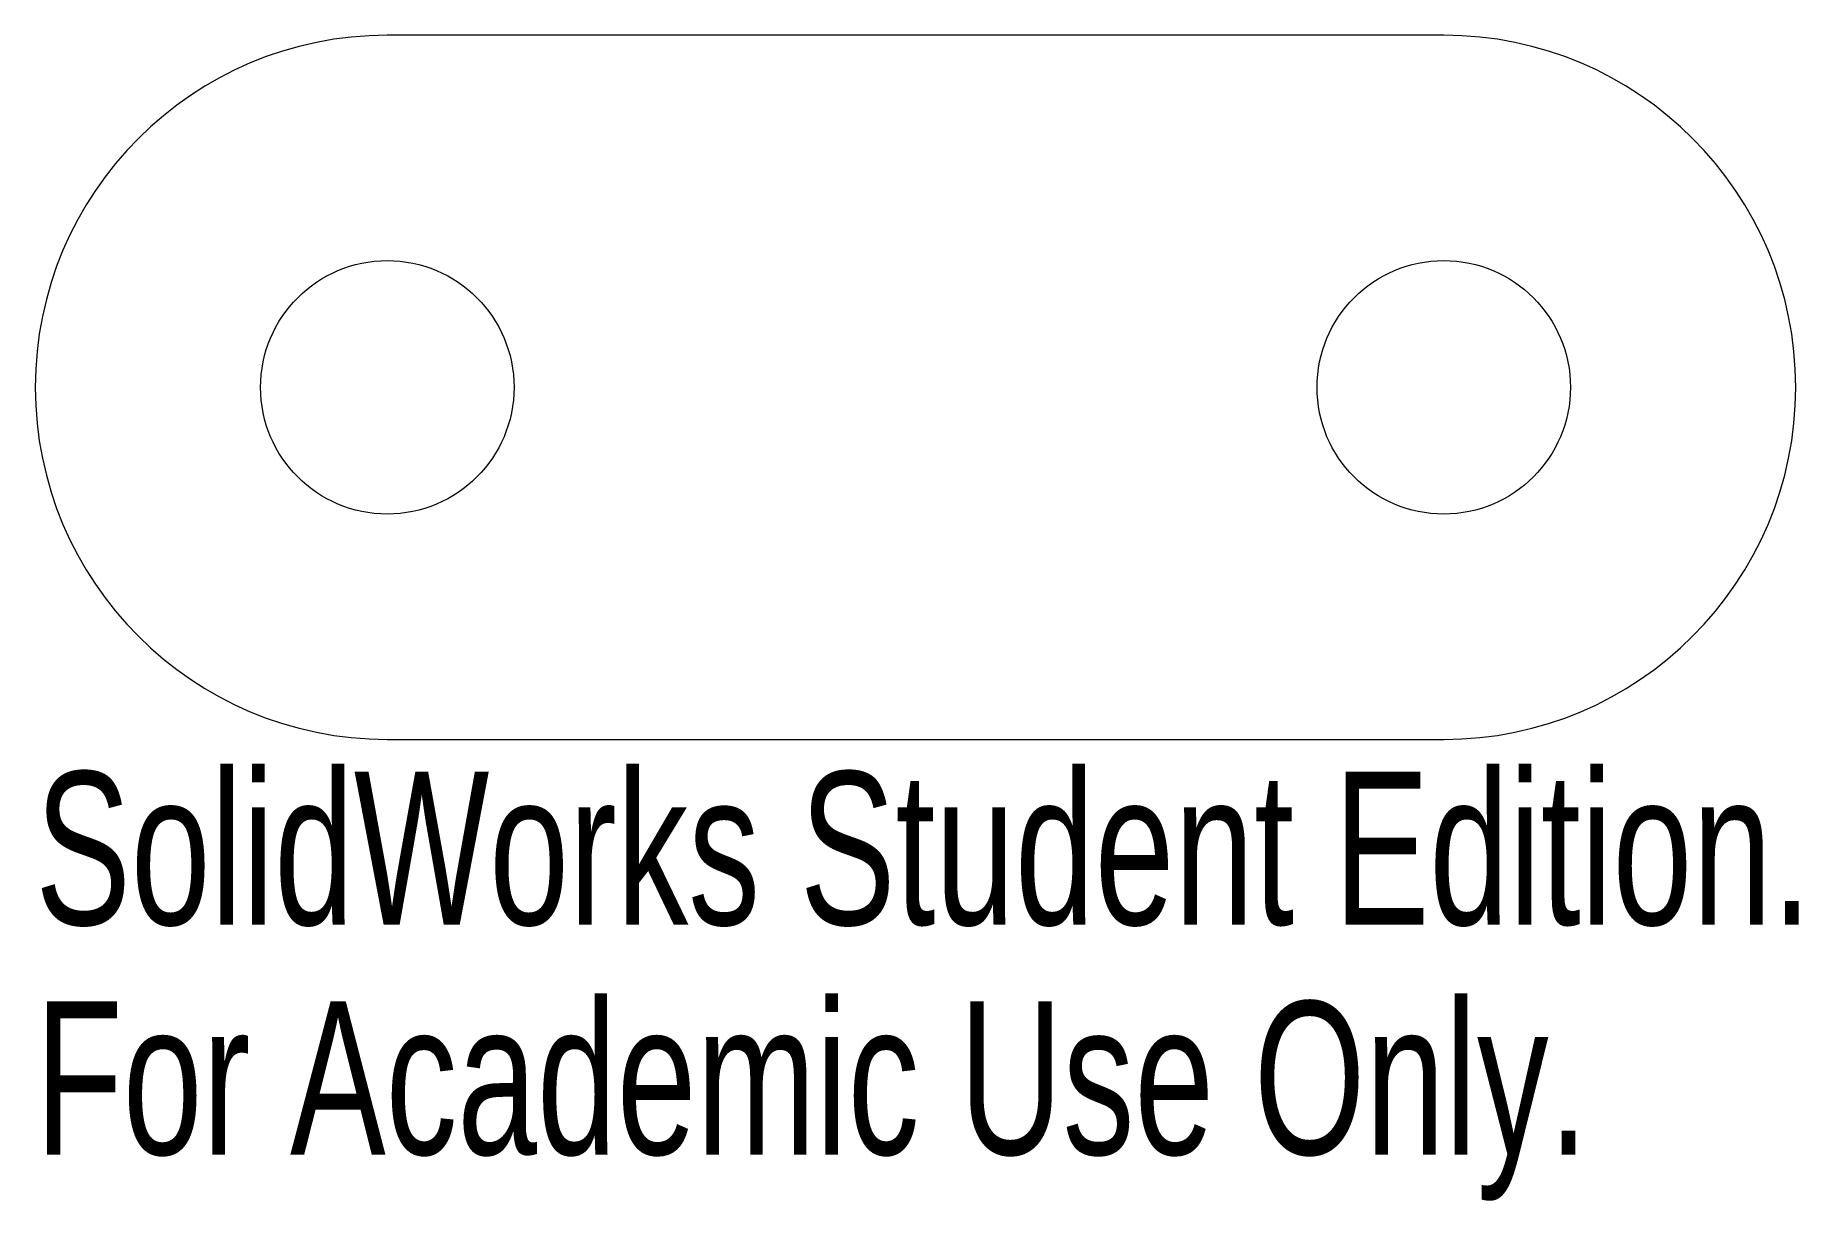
# Model space of a CAD drawing. Header units: inches. Extents: x -0.44 to 1.75, y -1.01 to 0.44.
import ezdxf

# ---------------------------------------------------------------- set-up
doc = ezdxf.new("R2010")
doc.units = ezdxf.units.IN
doc.header["$MEASUREMENT"] = 0
doc.styles.add('SLDTEXTSTYLE0', font='TXT', dxfattribs={"width": 0.7})

msp = doc.modelspace()

# ---------------------------------------------------------------- linework, layer by layer
at = {"color": 7, "linetype": 'Continuous', "lineweight": 15}
for p, q in [((1.313, 0.4375), (0, 0.4375)), ((0, -0.4375), (1.313, -0.4375))]:
    msp.add_line(p, q, dxfattribs=at)
for centre in [(0, 0), (1.313, 0)]:
    msp.add_circle(centre, 0.1575, dxfattribs=at)
for centre, start, end in [((0, 0), 90, 270), ((1.313, 0), 270, 90)]:
    msp.add_arc(centre, 0.4375, start, end, dxfattribs=at)

# ---------------------------------------------------------------- texts
at = {"color": 7, "linetype": 'Continuous', "char_height": 0.1903, "attachment_point": 1, "style": 'SLDTEXTSTYLE0'}
for s, insert in [('SolidWorks Student Edition.', (-0.4375, -0.4776)), ('For Academic Use Only.', (-0.4375, -0.7631))]:
    msp.add_mtext(s, dxfattribs=dict(at, insert=insert))

doc.saveas('drawing.dxf')
